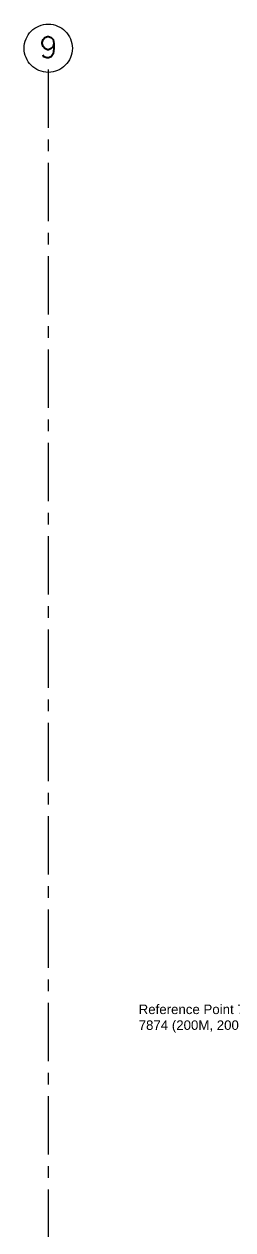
# Model space of a CAD drawing. Extents: x 159 to 306, y 156 to 232.
# Drawn here: x 184.26 to 188.73, y 206.28 to 232.12 of the extents above; entities that cross this region are included whole.
import ezdxf
from ezdxf.enums import TextEntityAlignment as Align

# ---------------------------------------------------------------- set-up
doc = ezdxf.new("R2010")
doc.units = 0
doc.header["$MEASUREMENT"] = 0
doc.linetypes.add('CENTER', pattern=[2, 1.25, -0.25, 0.25, -0.25])
doc.layers.add('Ground_Building', color=8, linetype='Continuous')
doc.layers.add('Ground_Centerline', color=3, linetype='CENTER', lineweight=18)
doc.styles.add('Evac_signs', font='arial.ttf')
doc.styles.add('LEROY', font='LEROY.SHX')
doc.styles.get("Standard").update_dxf_attribs({"font": 'simplex.shx'})

# ---------------------------------------------------------------- blocks, each defined once
blk = doc.blocks.new('ARCIRC')
blk.add_circle((0.0012, -0.0005), 0.0942)
at = {"style": 'LEROY', "width": 0.5}
blk.add_attdef('XX', text='', height=0.0833, dxfattribs=at).set_placement((0.0022, -0.038), align=Align.CENTER)

msp = doc.modelspace()

# ---------------------------------------------------------------- linework, layer by layer
at = {"layer": 'Ground_Centerline'}
msp.add_line((184.774, 231.147), (184.774, 157.355), dxfattribs=at)

# ---------------------------------------------------------------- block references
ref = msp.add_blockref('ARCIRC', (184.768, 231.603), dxfattribs=dict(at, xscale=5.4864, yscale=5.4864, zscale=5.4864))
ref.add_attrib('XX', '9', dxfattribs={"layer": '0', "height": 0.457}).set_placement((184.78, 231.395), align=Align.CENTER)

# ---------------------------------------------------------------- texts
at = {"layer": 'Ground_Building', "insert": (186.712, 211.109), "char_height": 0.2032, "attachment_point": 1, "style": 'Evac_signs'}
msp.add_mtext_dynamic_manual_height_columns('Reference Point 7874, 7874 (200M, 200M)', width=3.47432, gutter_width=0.508, heights=[0], dxfattribs=at)

doc.saveas('drawing.dxf')
